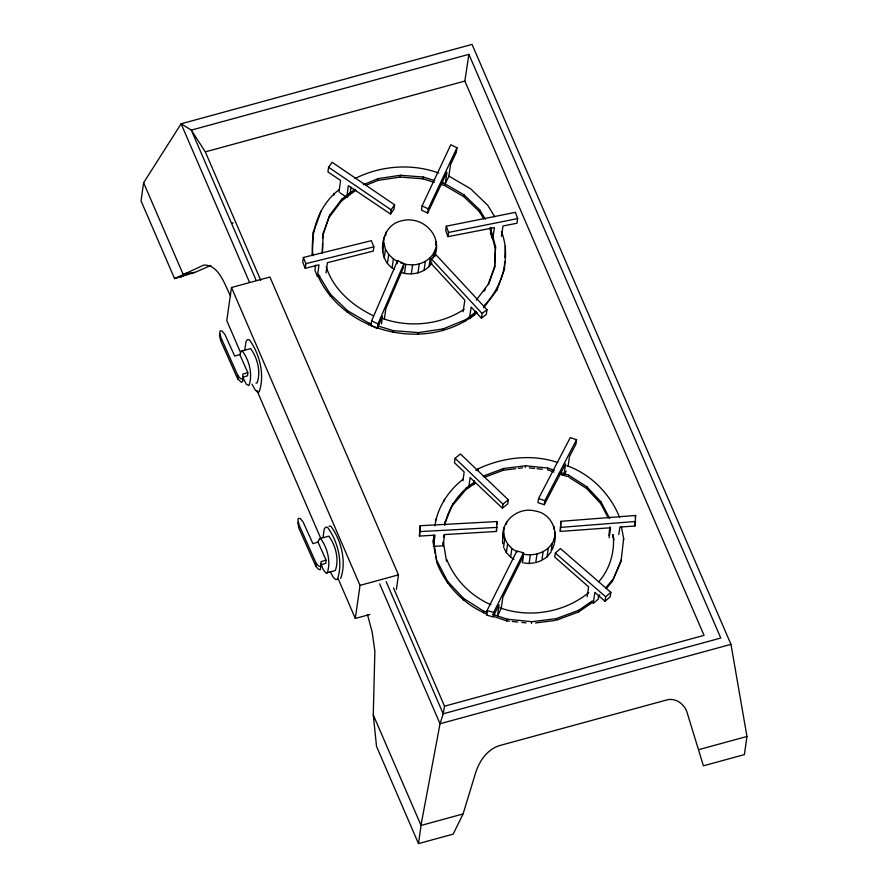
<?xml version="1.0" encoding="UTF-8"?>
<svg xmlns="http://www.w3.org/2000/svg" width="888" height="888" viewBox="0 0 888 888"><rect width="100%" height="100%" fill="white"/><g stroke="black" fill="none" stroke-linecap="round" stroke-linejoin="round"><path stroke-width="1.33" d="M433.533 546.364L435.009 535.153L419.447 536.086L420.157 525.74L497.125 521.545L496.481 531.457L444.588 534.576L443.112 545.787L433.533 546.364L434.265 535.519M419.447 536.086L420.157 525.74M443.112 545.787L443.156 542.268M496.481 531.457L496.514 529.115M242.89 379.764L242.69 381.463L241.425 382.295L237.695 378.865L220.679 340.692L219.525 335.964L219.847 334.077M210.856 265.423L195.06 272.361L174.57 278.61L141.037 200.899L143.612 182.762L181.119 123.798L472.061 44.4L730.968 644.355L746.963 736.474L744.388 754.622L703.407 765.811L687.401 713.497C685.136 704.362 675.513 697.069 666.044 700.155L499.611 745.576C487.312 749.328 479.298 761.083 475.613 772.849L463.081 813.941L453.18 834.132L418.481 843.6L421.067 825.452L373.271 714.94L374.869 651.237L372.172 632.034L367.499 614.729M313.364 231.502L312.287 254.878L312.543 253.08C310.7 229.16 320.091 204.018 339.471 189.366M322.233 253.147L322.599 243.467M322.81 237.94L323.176 233.366L329.748 215.118L341.736 199.223L354.978 189.255M322.444 252.725L323.176 233.366M394.427 269.353C375.624 259.396 380.02 225.907 400.754 221.034C421.944 214.852 443.201 234.876 434.621 256.399M382.628 252.403L384.127 237.551M434.665 255.233L434.843 250.56M488.433 284.737L494.549 267.788L495.537 246.62L490.365 227.472L490.109 229.271L495.282 248.429M494.549 267.788L495.537 246.62M501.476 231.602C511.277 257.209 502.575 286.591 483.938 305.905L483.683 307.703L497.025 289.988L504.362 269.652L504.662 261.56M504.817 257.52L505.427 246.276M297.791 522.377L298.901 528.227L315.906 566.4L318.293 569.13L320.18 569.807L320.99 566.167M237.695 378.865L237.917 375.691L220.912 337.507L219.747 332.778L220.069 330.891L222.022 330.969L224.853 334.365L234.721 356.121L239.771 354.534L241.27 351.16L250.605 348.618C257.498 357.731 261.072 372.172 257.098 382.994L255.933 382.972M244.822 349.628L246.054 341.403L247.441 339.66L249.228 339.704C259.696 353.535 265.124 375.48 259.096 391.93L257.309 391.886L255.256 390.065L251.97 384.138M239.771 354.534L247.808 372.583L247.586 375.757L242.524 377.345M315.906 566.4L316.128 563.225L299.123 525.041L297.968 520.324L298.29 518.426L300.244 518.503L303.063 521.9L312.931 543.656L317.993 542.069L319.491 538.694L328.826 536.152C335.72 545.265 339.294 559.706 335.32 570.54L325.985 573.071L323.188 569.585L320.868 563.736M323.043 537.162L324.275 528.937L325.663 527.195L327.439 527.239C337.906 541.081 343.334 563.025 337.318 579.464L335.531 579.42L333.477 577.6L330.192 571.683M317.993 542.069L326.029 560.117L325.807 563.292L320.746 564.89M433.577 544.888L433.067 542.235L433.921 535.175M434.976 525.851C437.296 507.381 448.784 490.154 463.425 478.987M444.777 525.385C448.063 507.803 459.429 491.486 474.658 482.04M502.874 538.061C501.01 520.401 518.548 506.615 535.298 511.022C553.502 513.908 559.64 535.02 551.936 549.994M502.919 543.822L502.475 541.525L504.362 527.072M613.12 534.554C615.129 551.137 609.912 569.23 598.712 581.795M613.375 578.998L621.012 561.571L623.665 538.539L621.367 526.584M443.512 537.44L443.845 534.942M315.606 265.101L314.918 270.263L317.427 276.446L319.835 275.835M317.427 276.446L318.97 264.824L305.217 268.32L302.719 262.138L303.385 257.476L371.362 240.67L373.859 246.853L373.271 251.06L327.428 262.682L326.051 273.005M339.016 192.141L340.581 180.431L327.927 171.917L328.593 167.255L332.134 162.271L394.627 204.828L394.028 209.035L390.498 214.03L348.351 185.659L346.797 197.369L340.126 192.885M351.015 187.179L350.327 192.385L346.797 197.369M462.97 480.719L464.147 471.939L454.467 462.759L455.1 458.264L460.461 453.99L508.325 499.833L507.747 503.885L502.386 508.169L470.107 477.578L468.753 487.623M473.948 484.593L474.447 480.83M381.496 323.965L382.573 316.272L377.311 328.549L370.929 325.541L371.595 320.879L397.569 260.584L403.94 263.592L403.341 267.799L385.803 308.724L384.371 318.981M396.392 589.432L398.468 574.869L269.93 277.023L231.491 287.512L226.773 320.601L240.504 352.425M305.217 268.32L305.883 263.658L303.385 257.476M320.435 212.965L320.69 211.166M322.921 235.165L329.748 215.118M333.788 195.249L334.043 193.451M329.492 216.916L341.469 201.021L341.736 199.223M329.981 295.882L330.236 294.083L318.304 274.425L318.048 276.224C344.444 333.955 428.471 353.135 477.167 312.609M347.286 312.521L347.541 310.711L330.236 294.083M365.545 185.503L378.055 180.397L378.31 178.588L400.421 175.269L423.11 177.012L434.609 180.553M368.775 324.986L369.031 323.188L347.541 310.711M385.559 235.908L386.114 232.046M384.182 258.175L385.459 249.173L383.905 243.39M390.498 214.03L391.086 209.823L394.627 204.828M377.311 328.549L377.977 323.887L403.94 263.592M387.412 263.503L388.7 254.49L385.459 249.173M378.055 180.397L400.166 177.067L400.421 175.269M392.096 267.998L393.384 258.996L388.7 254.49M397.125 263.736L397.569 260.584M392.996 332.456L393.251 330.647L377.955 325.94M369.896 614.474L355.311 618.459L360.017 585.37L231.491 287.512M431.912 262.859C426.307 271.961 414.563 275.18 404.473 273.393L405.749 264.391L400.51 262.781M434.354 182.362L422.855 178.81L423.11 177.012M411.311 273.926L412.598 264.924C422.988 264.58 433.633 258.031 435.897 247.397M445.243 183.938L448.806 176.39L450.516 164.657L456.299 152.381L456.965 147.719L450.804 144.744L422.078 205.894L421.489 210.101L427.65 213.076L446.953 172.194L445.243 183.938L441.547 182.151M417.982 272.927L419.269 263.914M427.65 213.076L428.249 208.869L456.965 147.719M424.02 270.463L425.308 261.449M418.281 334.399L418.537 332.6L443.168 328.893L465.479 319.791L476.334 311.621M429.015 266.7L430.303 257.698M474.891 310.9L474.314 314.752L469.419 318.57L471.151 307.015L481.418 318.17L486.313 314.352L486.979 309.69L436.141 254.945L431.246 258.763L430.647 262.97L464.846 300.155L463.103 311.71M433.178 258.042L433.91 252.902M435.575 245.41L436.119 241.547M483.683 218.681L479.398 211.633L463.869 196.703L444.588 185.514L444.844 183.705L441.003 182.528M501.431 236.33L503.008 225.963L516.96 223.254L517.626 218.592L515.406 212.343L446.298 226.196L445.709 230.403L447.918 236.652L494.427 227.628L492.862 237.995M447.918 236.652L448.518 232.445L446.298 226.196M442.912 330.691L443.168 328.893M463.869 196.703L464.124 194.905L444.844 183.705M435.475 520.934L435.719 519.203M479.398 211.633L479.653 209.823L464.124 194.905M465.223 321.589L465.479 319.791M444.211 501.021L444.455 499.278M434.332 545.809L437.151 563.469C446.242 586.302 464.613 604.961 487.334 614.241M445.243 521.289L444.999 523.021L453.08 503.407M446.498 561.194L443.345 541.758M481.418 318.17L482.084 313.508L486.979 309.69M447.43 583.194L447.674 581.462L437.396 561.738M452.825 505.15L465.8 489.732L466.045 488M497.025 289.988L497.28 288.189M504.362 269.652L504.617 267.854M477.866 470.573L478.11 468.842C502.719 457.364 531.79 453.679 557.764 462.537M463.225 600.055L463.469 598.323L447.674 581.462M484.304 477.356L503.341 470.252L503.585 468.509L525.596 465.767L547.796 468.054L554.323 470.296M483.449 612.92L483.694 611.177L463.469 598.323M496.747 524.242L497.125 521.545M487.024 610.556L486.391 615.051L493.04 616.871L499.078 604.75L497.535 615.872L501.254 608.413L502.797 597.291L522.943 556.865L523.52 552.813L516.871 550.982L487.024 610.556L493.673 612.387L523.52 552.813M502.386 508.169L502.963 504.118L508.325 499.833M493.04 616.871L493.673 612.387M506.371 524.164L506.726 521.678M503.585 547.274L504.817 538.594L503.718 532.844M513.93 559.262L510.644 557.176L506.371 552.602L507.603 543.933L504.817 538.594M510.644 557.176L511.877 548.495L507.603 543.933M525.352 467.51L525.596 465.767M509.479 621.167L506.726 620.89L506.97 619.158L492.751 614.285M522.422 562.814L523.654 554.134C535.997 556.898 550.826 550.849 554.589 538.072M523.754 562.948L529.115 563.503L530.347 554.822M568.065 466.466L569.53 456.41L575.924 444.167L576.567 439.671L570.251 437.618L538.539 498.601L537.962 502.652L544.277 504.717L565.601 463.925L563.947 475.247L560.162 474.014M547.796 468.054L547.552 469.785L554.079 472.028M536.985 553.99L535.753 562.67L541.88 560.384L543.112 551.703M544.277 504.717L544.855 500.666L576.567 439.671M531.468 623.432L531.712 621.7L556.243 618.647L578.876 610.2L592.429 600.832M542.923 559.673L547.075 556.798L548.318 548.118M553.79 529.037L554.134 526.562M552.225 543.467L550.993 552.147L547.075 556.798M554.012 540.992L555.244 532.312M598.912 595.326L598.346 599.045L593.195 603.507L594.871 592.363L605.039 601.298L610.189 596.825L610.833 592.34L560.472 548.562L555.322 553.024L554.745 557.076L588.622 586.868L587.135 596.769M618.758 534.565L619.902 527.072L634.998 525.974L635.63 515.451L560.872 521.345L560.295 531.424L610.622 527.75L609.09 537.74M560.295 531.424L560.872 521.345M568.442 476.945L568.686 475.213L560.85 472.527M556.243 618.647L555.988 620.379L578.621 611.932L592.174 602.575M608.147 517.771L600.765 503.618L586.591 488.478L586.835 486.746L568.686 475.213M578.621 611.932L578.876 610.2M600.765 503.618L601.01 501.875L586.835 486.746M613.652 540.37L613.897 538.639M605.039 601.298L605.672 596.803L610.833 592.34M621.256 559.84L612.276 581.496L606.326 588.566M623.42 540.27L623.665 538.539M635.32 517.704L635.63 515.451M420.956 825.44L440.026 723.753L443.19 713.797L444.522 706.182L704.04 635.364L464.846 81.063L468.897 54.357L191.309 130.114L181.119 123.798L249.572 282.44M491.231 227.861L490.442 233.044L492.662 239.294M609.856 526.717L608.902 535.364M313.098 233.3L319.98 214.241M382.839 246.553L384.038 243.257M494.805 265.989L488.222 284.238L476.246 300.133M564.513 474.17L566.2 470.951M483.971 291.342L485.57 289.222M327.161 573.104C331.124 562.271 327.561 547.829 320.668 538.716L319.491 538.694M340.681 578.41C346.709 561.96 341.281 540.015 330.813 526.184L329.026 526.14M598.068 596.936L599.766 594.916M605.727 587.834L612.531 579.753M341.469 201.021L355.833 190.221M464.102 309.268C440.892 324.93 409.679 327.861 383.361 318.792M475.846 470.396L478.11 468.842M465.8 489.732L475.491 483.039M588.777 592.529C564.568 612.554 529.526 618.425 500.044 607.847M174.57 278.61L203.729 265.101C219.081 264.513 224.62 284.815 230.547 295.926M188.045 273.116L180.752 276.912L189.066 273.271M354.978 178.555C380.641 165.601 411.644 163.181 438.75 173.027M363.303 184.715L378.31 178.588M483.283 476.09L503.585 468.509M247.808 372.583L242.757 374.17L243.079 377.533L242.191 379.087L240.293 378.41L237.917 375.691M326.029 560.117L320.968 561.704L321.301 565.079L320.401 566.622L318.514 565.945L316.128 563.225M256.199 280.475L191.309 130.114L205.328 151.881L464.846 81.063M231.513 223.288L233.2 222.833M143.612 182.762L183.072 274.17L186.78 273.16M360.017 585.37L398.468 574.869M373.271 714.94L376.523 746.397L418.481 843.6M730.968 644.355L440.026 723.753L379.653 583.86M421.067 825.452L463.081 813.941M698.856 749.605L746.963 736.474M305.883 263.658L373.859 246.853M448.518 232.445L517.626 218.592M183.072 274.17L195.06 272.361M503.341 470.252L515.717 468.709M518.47 468.365L522.599 467.854M529.115 563.503L534.432 562.837M535.553 622.921L554.634 620.546M560.872 527.372L635.642 521.478M420.08 531.59L497.058 527.405M241.27 351.16L242.446 351.182C249.339 360.295 252.914 374.736 248.94 385.559L246.42 384.338L243.534 378.821M400.166 177.067L422.855 178.81M405.749 264.391L412.598 264.924M393.251 330.647L418.537 332.6M529.27 467.909L534.487 468.442M537.107 468.72L542.324 469.253M506.97 619.158L531.712 621.7M512.221 621.456L517.726 622.022M521.844 622.444L525.974 622.865M440.748 184.327L444.588 185.514M400.532 272.183L404.473 273.393M369.031 323.188L371.584 323.976M538.539 498.601L544.855 500.666M566.822 465.645C590.786 474.192 610.123 493.75 619.591 517.293M559.296 473.815L567.132 476.501M490.909 604.717C470.962 596.103 454.767 579.731 446.742 559.462M483.694 611.177L487.579 612.509M493.795 616.461L506.726 620.89M371.595 320.879L377.977 323.887M422.078 205.894L428.249 208.869M448.94 176.168L470.429 188.633L487.734 205.272L494.76 216.839M393.384 258.996L398.035 261.694M373.138 315.651C352.503 305.661 333.133 289.277 326.229 266.777M569.574 477.666L586.591 488.478M511.877 548.495L517.349 551.97M328.593 167.255L391.086 209.823M555.322 553.024L605.672 596.803M455.1 458.264L502.963 504.118M431.246 258.763L482.084 313.508M479.653 209.823L485.37 219.236M601.01 501.875L609.623 518.392M504.14 548.34L506.371 552.602M468.897 54.357L720.779 638.039L443.19 713.797L386.158 581.64M205.328 151.881L260.739 280.286M393.506 587.945L444.522 706.182M256.987 390.609L320.701 538.261M338.284 578.998L355.311 618.459M312.543 253.08L313.264 255.744M612.609 534.92L613.131 537.651M433.311 540.503L433.821 543.156M434.088 547.552L435.364 554.179M435.875 556.843L436.896 562.148M634.998 522.355L634.998 525.974"/></g></svg>
